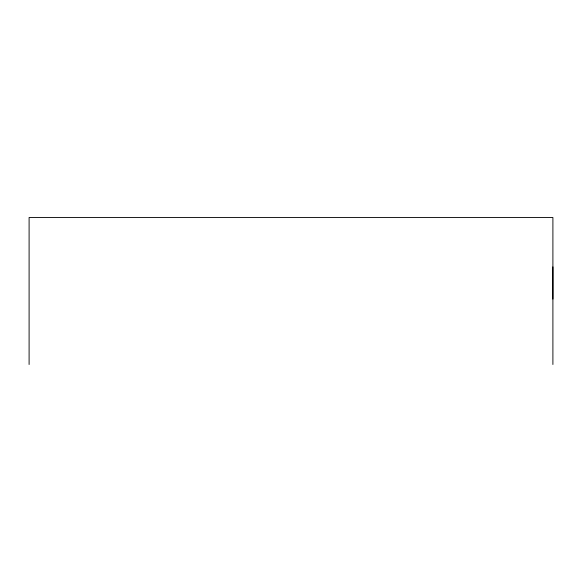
<?xml version="1.0" encoding="UTF-8"?>
<svg xmlns="http://www.w3.org/2000/svg" width="582" height="582" viewBox="0 0 582 582"><rect width="100%" height="100%" fill="white"/><g stroke="black" fill="none" stroke-linecap="round" stroke-linejoin="round"><path stroke-width="0.87" d="M552.9 299.09L552.9 266.876M552.9 364.499L552.9 217.501L29.1 217.501L29.1 364.499"/></g></svg>
